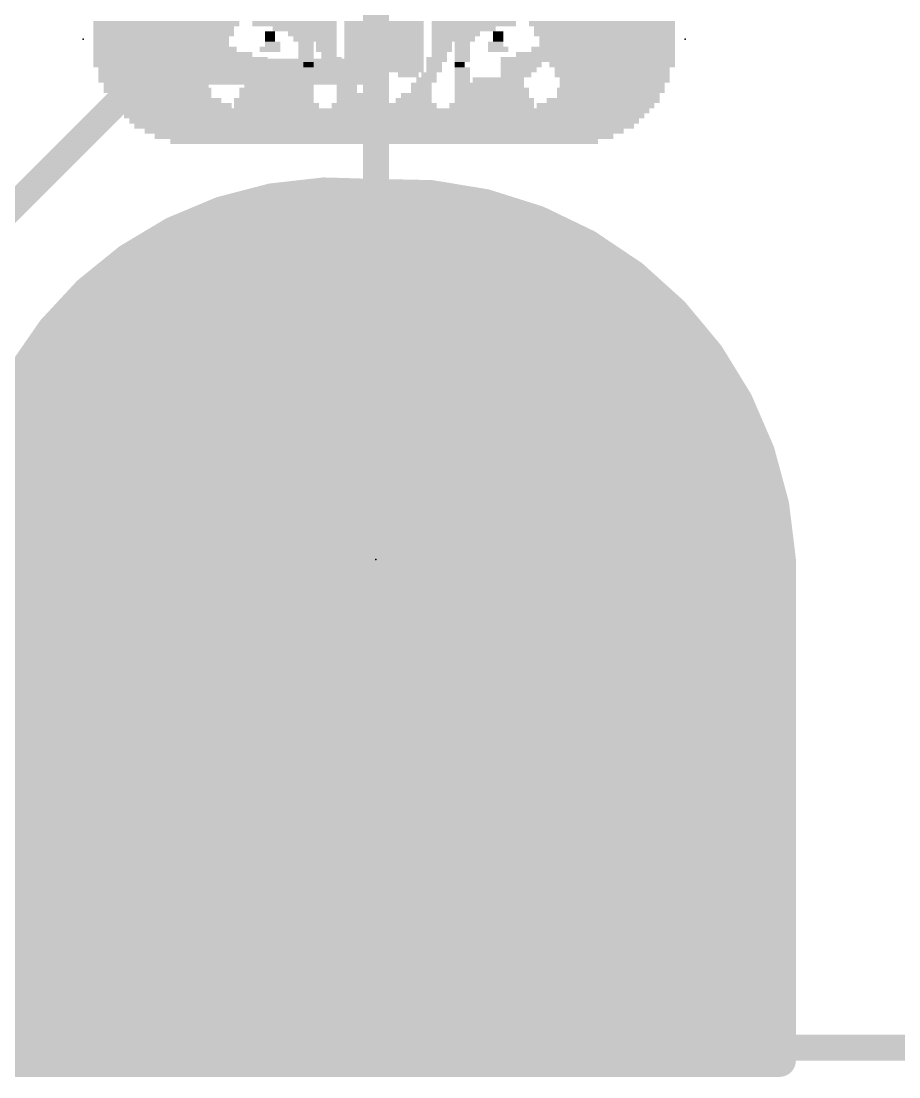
# Model space of a CAD drawing. Extents: x -32 to 103, y -61 to 35.
# Drawn here: x 21.36 to 28.21, y -0.23 to 8.01 of the extents above; entities that cross this region are included whole.
import ezdxf

# ---------------------------------------------------------------- set-up
doc = ezdxf.new("R2010")
doc.units = 0
for name, color, linetype in [('1', 12, 'CONTINUOUS'), ('16', 132, 'CONTINUOUS'), ('17', 110, 'CONTINUOUS'), ('20', 53, 'CONTINUOUS'), ('21', 41, 'CONTINUOUS'), ('22', 40, 'CONTINUOUS'), ('23', 53, 'CONTINUOUS'), ('24', 53, 'CONTINUOUS'), ('29', 253, 'CONTINUOUS')]:
    doc.layers.add(name, color=color, linetype=linetype)

# ---------------------------------------------------------------- blocks, each defined once
blk = doc.blocks.new('ROUNDP')
at = {"const_width": 0.5}
blk.add_lwpolyline([(0, -0.25, 1), (0, 0.25, 1), (0, -0.25)], format="xyb", dxfattribs=at)
blk = doc.blocks.new('RECT')
blk.add_solid([(-0.5, -0.5), (0.5, -0.5), (-0.5, 0.5), (0.5, 0.5)])

msp = doc.modelspace()

# ---------------------------------------------------------------- linework, layer by layer
at = {"layer": '1'}
for points, const_width in [([(24.13, 9.906), (24.13, 7.62)], 0.2032), ([(19.05, 4.318), (22.352, 7.62)], 0.2032), ([(22.352, 7.62), (24.13, 7.62)], 0.2032), ([(24.13, 7.62), (24.13, 3.556)], 0.2032), ([(23.6962, 6.573), (23.2713, 6.4805)], 0.254), ([(24.13, 6.604), (23.6962, 6.573)], 0.254), ([(24.5638, 6.573), (24.13, 6.604)], 0.254), ([(24.9887, 6.4805), (24.5638, 6.573)], 0.254), ([(23.2713, 6.4805), (22.8638, 6.3286)], 0.254), ([(25.3962, 6.3286), (24.9887, 6.4805)], 0.254), ([(22.8638, 6.3286), (22.4821, 6.1201)], 0.254), ([(22.9213, 6.35), (25.3387, 6.35)], 0.254), ([(25.7779, 6.1201), (25.3962, 6.3286)], 0.254), ([(22.4821, 6.1201), (22.134, 5.8595)], 0.254), ([(22.4499, 6.096), (25.8101, 6.096)], 0.254), ([(26.126, 5.8595), (25.7779, 6.1201)], 0.254), ([(22.134, 5.8595), (21.8265, 5.552)], 0.254), ([(22.1165, 5.842), (26.1435, 5.842)], 0.254), ([(26.4335, 5.552), (26.126, 5.8595)], 0.254), ([(21.8625, 5.588), (26.3975, 5.588)], 0.254), ([(21.8265, 5.552), (21.5659, 5.2039)], 0.254), ([(26.6941, 5.2039), (26.4335, 5.552)], 0.254), ([(21.6633, 5.334), (26.5967, 5.334)], 0.254), ([(21.5659, 5.2039), (21.3574, 4.8222)], 0.254), ([(26.9026, 4.8222), (26.6941, 5.2039)], 0.254), ([(21.4982, 5.08), (26.7618, 5.08)], 0.254), ([(21.3574, 4.8222), (21.2055, 4.4147)], 0.254), ([(21.3595, 4.826), (26.9005, 4.826)], 0.254), ([(27.0545, 4.4147), (26.9026, 4.8222)], 0.254), ([(21.2641, 4.572), (26.9959, 4.572)], 0.254), ([(27.147, 3.9898), (27.0545, 4.4147)], 0.254), ([(21.1844, 4.318), (27.0756, 4.318)], 0.254), ([(21.1292, 4.064), (27.1308, 4.064)], 0.254), ([(27.178, 3.556), (27.147, 3.9898)], 0.254), ([(21.1002, 3.81), (27.1598, 3.81)], 0.254), ([(21.082, 3.556), (27.178, 3.556)], 0.254), ([(27.178, 0), (27.178, 3.556)], 0.254), ([(21.082, 3.302), (27.178, 3.302)], 0.254), ([(21.082, 3.048), (27.178, 3.048)], 0.254), ([(21.082, 2.794), (27.178, 2.794)], 0.254), ([(21.082, 2.54), (27.178, 2.54)], 0.254), ([(21.082, 2.286), (27.178, 2.286)], 0.254), ([(21.082, 2.032), (27.178, 2.032)], 0.254), ([(21.082, 1.778), (27.178, 1.778)], 0.254), ([(21.082, 1.524), (27.178, 1.524)], 0.254), ([(21.082, 1.27), (27.178, 1.27)], 0.254), ([(21.082, 1.016), (27.178, 1.016)], 0.254), ([(21.082, 0.762), (27.178, 0.762)], 0.254), ([(21.082, 0.508), (27.178, 0.508)], 0.254), ([(21.082, 0.254), (27.178, 0.254)], 0.254), ([(0, 0), (38.1, 0)], 0.2032), ([(21.082, 0), (27.178, 0)], 0.254), ([(21.082, 0), (27.178, 0)], 0.254)]:
    msp.add_lwpolyline(points, dxfattribs=dict(at, const_width=const_width))
for points, const_width in [([(22.352, 7.6708, 1), (22.352, 7.5692)], 0.1016), ([(22.3879, 7.5841, 1), (22.3161, 7.6559)], 0.1016), ([(24.1808, 7.62, 1), (24.0792, 7.62)], 0.1016), ([(24.0792, 7.62, 1), (24.1808, 7.62)], 0.1016), ([(24.13, 7.5692, 1), (24.13, 7.6708)], 0.1016), ([(23.6917, 6.6363, 1), (23.7008, 6.5096)], 0.127), ([(23.7097, 6.5109, 1), (23.6827, 6.635)], 0.127), ([(24.1345, 6.6673, 1), (24.1255, 6.5407)], 0.127), ([(24.1345, 6.5407, 1), (24.1255, 6.6673)], 0.127), ([(24.5773, 6.635, 1), (24.5503, 6.5109)], 0.127), ([(24.5592, 6.5096, 1), (24.5683, 6.6363)], 0.127), ([(23.2578, 6.5426, 1), (23.2848, 6.4185)], 0.127), ([(23.2935, 6.421, 1), (23.2491, 6.54)], 0.127), ([(25.0109, 6.54, 1), (24.9665, 6.421)], 0.127), ([(24.9752, 6.4185, 1), (25.0022, 6.5426)], 0.127), ([(22.8416, 6.3881, 1), (22.886, 6.2691)], 0.127), ([(22.8942, 6.2728, 1), (22.8334, 6.3843)], 0.127), ([(22.9213, 6.4135, 1), (22.9213, 6.2865)], 0.127), ([(25.4266, 6.3843, 1), (25.3658, 6.2728)], 0.127), ([(25.3387, 6.2865, 1), (25.3387, 6.4135)], 0.127), ([(25.374, 6.2691, 1), (25.4184, 6.3881)], 0.127), ([(22.4499, 6.1595, 1), (22.4499, 6.0325)], 0.127), ([(22.4517, 6.1759, 1), (22.5126, 6.0644)], 0.127), ([(22.5202, 6.0693, 1), (22.4441, 6.171)], 0.127), ([(25.8159, 6.171, 1), (25.7398, 6.0693)], 0.127), ([(25.7474, 6.0644, 1), (25.8083, 6.1759)], 0.127), ([(25.8101, 6.0325, 1), (25.8101, 6.1595)], 0.127), ([(22.1165, 5.9055, 1), (22.1165, 5.7785)], 0.127), ([(22.0959, 5.9104, 1), (22.172, 5.8087)], 0.127), ([(22.1789, 5.8146, 1), (22.0891, 5.9044)], 0.127), ([(26.1709, 5.9044, 1), (26.0811, 5.8146)], 0.127), ([(26.088, 5.8087, 1), (26.1641, 5.9104)], 0.127), ([(26.1435, 5.7785, 1), (26.1435, 5.9055)], 0.127), ([(21.8625, 5.6515, 1), (21.8625, 5.5245)], 0.127), ([(26.3975, 5.5245, 1), (26.3975, 5.6515)], 0.127), ([(21.7816, 5.5969, 1), (21.8714, 5.5071)], 0.127), ([(21.8773, 5.514, 1), (21.7756, 5.5901)], 0.127), ([(26.4844, 5.5901, 1), (26.3827, 5.514)], 0.127), ([(26.3886, 5.5071, 1), (26.4784, 5.5969)], 0.127), ([(21.6633, 5.3975, 1), (21.6633, 5.2705)], 0.127), ([(26.5967, 5.2705, 1), (26.5967, 5.3975)], 0.127), ([(21.515, 5.2419, 1), (21.6167, 5.1658)], 0.127), ([(21.6216, 5.1734, 1), (21.5101, 5.2343)], 0.127), ([(26.7499, 5.2343, 1), (26.6384, 5.1734)], 0.127), ([(26.6433, 5.1658, 1), (26.745, 5.2419)], 0.127), ([(21.4982, 5.1435, 1), (21.4982, 5.0165)], 0.127), ([(26.7618, 5.0165, 1), (26.7618, 5.1435)], 0.127), ([(21.3595, 4.8895, 1), (21.3595, 4.7625)], 0.127), ([(21.4169, 4.8, 1), (21.2979, 4.8444)], 0.127), ([(26.9621, 4.8444, 1), (26.8431, 4.8)], 0.127), ([(26.9005, 4.7625, 1), (26.9005, 4.8895)], 0.127), ([(21.3017, 4.8526, 1), (21.4132, 4.7918)], 0.127), ([(26.8468, 4.7918, 1), (26.9583, 4.8526)], 0.127), ([(26.9959, 4.5085, 1), (26.9959, 4.6355)], 0.127), ([(27.1166, 4.4282, 1), (26.9925, 4.4012)], 0.127), ([(26.995, 4.3925, 1), (27.114, 4.4369)], 0.127), ([(27.0756, 4.2545, 1), (27.0756, 4.3815)], 0.127), ([(27.1308, 4.0005, 1), (27.1308, 4.1275)], 0.127), ([(27.2103, 3.9943, 1), (27.0836, 3.9852)], 0.127), ([(27.0849, 3.9763, 1), (27.209, 4.0033)], 0.127), ([(27.1598, 3.7465, 1), (27.1598, 3.8735)], 0.127), ([(27.2415, 3.556, 1), (27.1145, 3.556)], 0.127), ([(27.178, 3.4925, 1), (27.178, 3.6195)], 0.127), ([(24.0792, 3.556, 1), (24.1808, 3.556)], 0.1016), ([(27.1147, 3.5515, 1), (27.2413, 3.5605)], 0.127), ([(27.178, 3.2385, 1), (27.178, 3.3655)], 0.127), ([(27.178, 2.9845, 1), (27.178, 3.1115)], 0.127), ([(27.178, 2.7305, 1), (27.178, 2.8575)], 0.127), ([(27.178, 2.4765, 1), (27.178, 2.6035)], 0.127), ([(27.178, 2.2225, 1), (27.178, 2.3495)], 0.127), ([(27.178, 1.9685, 1), (27.178, 2.0955)], 0.127), ([(27.178, 1.7145, 1), (27.178, 1.8415)], 0.127), ([(27.178, 1.4605, 1), (27.178, 1.5875)], 0.127), ([(27.178, 1.2065, 1), (27.178, 1.3335)], 0.127), ([(27.178, 0.9525, 1), (27.178, 1.0795)], 0.127), ([(27.178, 0.6985, 1), (27.178, 0.8255)], 0.127), ([(27.178, 0.4445, 1), (27.178, 0.5715)], 0.127), ([(27.178, 0.1905, 1), (27.178, 0.3175)], 0.127), ([(27.178, -0.0635, 1), (27.178, 0.0635)], 0.127), ([(27.178, -0.0635, 1), (27.178, 0.0635)], 0.127), ([(27.1145, 0, 1), (27.2415, 0)], 0.127)]:
    msp.add_lwpolyline(points, format="xyb", dxfattribs=dict(at, const_width=const_width))
at = {"layer": '16'}
for points, const_width in [([(23.6962, 6.573), (23.2713, 6.4805)], 0.254), ([(24.13, 6.604), (23.6962, 6.573)], 0.254), ([(24.5638, 6.573), (24.13, 6.604)], 0.254), ([(24.9887, 6.4805), (24.5638, 6.573)], 0.254), ([(23.2713, 6.4805), (22.8638, 6.3286)], 0.254), ([(25.3962, 6.3286), (24.9887, 6.4805)], 0.254), ([(22.8638, 6.3286), (22.4821, 6.1201)], 0.254), ([(22.9213, 6.35), (25.3387, 6.35)], 0.254), ([(25.7779, 6.1201), (25.3962, 6.3286)], 0.254), ([(22.4821, 6.1201), (22.134, 5.8595)], 0.254), ([(22.4499, 6.096), (25.8101, 6.096)], 0.254), ([(26.126, 5.8595), (25.7779, 6.1201)], 0.254), ([(22.134, 5.8595), (21.8265, 5.552)], 0.254), ([(22.1165, 5.842), (26.1435, 5.842)], 0.254), ([(26.4335, 5.552), (26.126, 5.8595)], 0.254), ([(21.8625, 5.588), (26.3975, 5.588)], 0.254), ([(21.8265, 5.552), (21.5659, 5.2039)], 0.254), ([(26.6941, 5.2039), (26.4335, 5.552)], 0.254), ([(21.6633, 5.334), (26.5967, 5.334)], 0.254), ([(21.5659, 5.2039), (21.3574, 4.8222)], 0.254), ([(26.9026, 4.8222), (26.6941, 5.2039)], 0.254), ([(21.4982, 5.08), (26.7618, 5.08)], 0.254), ([(21.3574, 4.8222), (21.2055, 4.4147)], 0.254), ([(21.3595, 4.826), (26.9005, 4.826)], 0.254), ([(27.0545, 4.4147), (26.9026, 4.8222)], 0.254), ([(21.2641, 4.572), (26.9959, 4.572)], 0.254), ([(27.147, 3.9898), (27.0545, 4.4147)], 0.254), ([(21.1844, 4.318), (27.0756, 4.318)], 0.254), ([(21.1292, 4.064), (27.1308, 4.064)], 0.254), ([(27.178, 3.556), (27.147, 3.9898)], 0.254), ([(21.1002, 3.81), (27.1598, 3.81)], 0.254), ([(21.082, 3.556), (27.178, 3.556)], 0.254), ([(27.178, 0), (27.178, 3.556)], 0.254), ([(21.082, 3.302), (27.178, 3.302)], 0.254), ([(21.082, 3.048), (27.178, 3.048)], 0.254), ([(21.082, 2.794), (27.178, 2.794)], 0.254), ([(21.082, 2.54), (27.178, 2.54)], 0.254), ([(21.082, 2.286), (27.178, 2.286)], 0.254), ([(21.082, 2.032), (27.178, 2.032)], 0.254), ([(21.082, 1.778), (27.178, 1.778)], 0.254), ([(21.082, 1.524), (27.178, 1.524)], 0.254), ([(21.082, 1.27), (27.178, 1.27)], 0.254), ([(21.082, 1.016), (27.178, 1.016)], 0.254), ([(21.082, 0.762), (27.178, 0.762)], 0.254), ([(21.082, 0.508), (27.178, 0.508)], 0.254), ([(21.082, 0.254), (27.178, 0.254)], 0.254), ([(38.1, 0), (0, 0)], 0.2032), ([(21.082, 0), (27.178, 0)], 0.254), ([(21.082, 0), (27.178, 0)], 0.254)]:
    msp.add_lwpolyline(points, dxfattribs=dict(at, const_width=const_width))
at = {"layer": '16', "const_width": 0.127}
for points in [[(23.6917, 6.6363, 1), (23.7008, 6.5096)], [(23.7097, 6.5109, 1), (23.6827, 6.635)], [(24.1345, 6.6673, 1), (24.1255, 6.5407)], [(24.1345, 6.5407, 1), (24.1255, 6.6673)], [(24.5773, 6.635, 1), (24.5503, 6.5109)], [(24.5592, 6.5096, 1), (24.5683, 6.6363)], [(23.2578, 6.5426, 1), (23.2848, 6.4185)], [(23.2935, 6.421, 1), (23.2491, 6.54)], [(25.0109, 6.54, 1), (24.9665, 6.421)], [(24.9752, 6.4185, 1), (25.0022, 6.5426)], [(22.8416, 6.3881, 1), (22.886, 6.2691)], [(22.8942, 6.2728, 1), (22.8334, 6.3843)], [(22.9213, 6.4135, 1), (22.9213, 6.2865)], [(25.4266, 6.3843, 1), (25.3658, 6.2728)], [(25.3387, 6.2865, 1), (25.3387, 6.4135)], [(25.374, 6.2691, 1), (25.4184, 6.3881)], [(22.4499, 6.1595, 1), (22.4499, 6.0325)], [(22.4517, 6.1759, 1), (22.5126, 6.0644)], [(22.5202, 6.0693, 1), (22.4441, 6.171)], [(25.8159, 6.171, 1), (25.7398, 6.0693)], [(25.7474, 6.0644, 1), (25.8083, 6.1759)], [(25.8101, 6.0325, 1), (25.8101, 6.1595)], [(22.1165, 5.9055, 1), (22.1165, 5.7785)], [(22.0959, 5.9104, 1), (22.172, 5.8087)], [(22.1789, 5.8146, 1), (22.0891, 5.9044)], [(26.1709, 5.9044, 1), (26.0811, 5.8146)], [(26.088, 5.8087, 1), (26.1641, 5.9104)], [(26.1435, 5.7785, 1), (26.1435, 5.9055)], [(21.8625, 5.6515, 1), (21.8625, 5.5245)], [(26.3975, 5.5245, 1), (26.3975, 5.6515)], [(21.7816, 5.5969, 1), (21.8714, 5.5071)], [(21.8773, 5.514, 1), (21.7756, 5.5901)], [(26.4844, 5.5901, 1), (26.3827, 5.514)], [(26.3886, 5.5071, 1), (26.4784, 5.5969)], [(21.6633, 5.3975, 1), (21.6633, 5.2705)], [(26.5967, 5.2705, 1), (26.5967, 5.3975)], [(21.515, 5.2419, 1), (21.6167, 5.1658)], [(21.6216, 5.1734, 1), (21.5101, 5.2343)], [(26.7499, 5.2343, 1), (26.6384, 5.1734)], [(26.6433, 5.1658, 1), (26.745, 5.2419)], [(21.4982, 5.1435, 1), (21.4982, 5.0165)], [(26.7618, 5.0165, 1), (26.7618, 5.1435)], [(21.3595, 4.8895, 1), (21.3595, 4.7625)], [(21.4169, 4.8, 1), (21.2979, 4.8444)], [(26.9621, 4.8444, 1), (26.8431, 4.8)], [(26.9005, 4.7625, 1), (26.9005, 4.8895)], [(21.3017, 4.8526, 1), (21.4132, 4.7918)], [(26.8468, 4.7918, 1), (26.9583, 4.8526)], [(26.9959, 4.5085, 1), (26.9959, 4.6355)], [(27.1166, 4.4282, 1), (26.9925, 4.4012)], [(26.995, 4.3925, 1), (27.114, 4.4369)], [(27.0756, 4.2545, 1), (27.0756, 4.3815)], [(27.1308, 4.0005, 1), (27.1308, 4.1275)], [(27.2103, 3.9943, 1), (27.0836, 3.9852)], [(27.0849, 3.9763, 1), (27.209, 4.0033)], [(27.1598, 3.7465, 1), (27.1598, 3.8735)], [(27.2415, 3.556, 1), (27.1145, 3.556)], [(27.178, 3.4925, 1), (27.178, 3.6195)], [(27.1147, 3.5515, 1), (27.2413, 3.5605)], [(27.178, 3.2385, 1), (27.178, 3.3655)], [(27.178, 2.9845, 1), (27.178, 3.1115)], [(27.178, 2.7305, 1), (27.178, 2.8575)], [(27.178, 2.4765, 1), (27.178, 2.6035)], [(27.178, 2.2225, 1), (27.178, 2.3495)], [(27.178, 1.9685, 1), (27.178, 2.0955)], [(27.178, 1.7145, 1), (27.178, 1.8415)], [(27.178, 1.4605, 1), (27.178, 1.5875)], [(27.178, 1.2065, 1), (27.178, 1.3335)], [(27.178, 0.9525, 1), (27.178, 1.0795)], [(27.178, 0.6985, 1), (27.178, 0.8255)], [(27.178, 0.4445, 1), (27.178, 0.5715)], [(27.178, 0.1905, 1), (27.178, 0.3175)], [(27.178, -0.0635, 1), (27.178, 0.0635)], [(27.178, -0.0635, 1), (27.178, 0.0635)], [(27.1145, 0, 1), (27.2415, 0)]]:
    msp.add_lwpolyline(points, format="xyb", dxfattribs=at)
at = {"layer": '20', "const_width": 0.2032}
msp.add_lwpolyline([(0, 0), (38.1, 0)], dxfattribs=at)
at = {"layer": '23'}
for p in [(21.844, 7.874), (24.13, 3.81)]:
    msp.add_point(p, dxfattribs=at)
at = {"layer": '24'}
msp.add_point((26.543, 7.874), dxfattribs=at)
at = {"layer": '29', "const_width": 0.254}
for points in [[(23.3197, 6.6207), (23.7236, 6.6665)], [(23.7236, 6.6665), (24.13, 6.6548)], [(24.13, 6.6548), (24.5581, 6.646)], [(24.5581, 6.646), (24.9806, 6.5763)], [(22.9263, 6.5181), (23.3197, 6.6207)], [(23.2558, 6.604), (24.8127, 6.604)], [(24.9806, 6.5763), (25.3889, 6.4473)], [(22.5514, 6.3609), (22.9263, 6.5181)], [(25.3889, 6.4473), (25.7746, 6.2614)], [(22.2025, 6.1522), (22.5514, 6.3609)], [(22.5333, 6.35), (25.5907, 6.35)], [(25.7746, 6.2614), (26.13, 6.0225)], [(21.8867, 5.8962), (22.2025, 6.1522)], [(22.1332, 6.096), (26.0207, 6.096)], [(26.13, 6.0225), (26.4477, 5.7355)], [(21.6103, 5.5981), (21.8867, 5.8962)], [(21.8365, 5.842), (26.3298, 5.842)], [(26.4477, 5.7355), (26.7214, 5.4062)], [(21.3788, 5.2639), (21.6103, 5.5981)], [(21.6033, 5.588), (26.5703, 5.588)], [(26.7214, 5.4062), (26.9454, 5.0413)], [(21.4274, 5.334), (26.7657, 5.334)], [(21.197, 4.9003), (21.3788, 5.2639)], [(21.2868, 5.08), (26.9217, 5.08)], [(26.9454, 5.0413), (27.1153, 4.6482)], [(21.1722, 4.826), (27.0385, 4.826)], [(21.0875, 4.572), (27.1359, 4.572)], [(27.1153, 4.6482), (27.2274, 4.235)], [(21.0327, 4.318), (27.2049, 4.318)], [(27.2274, 4.235), (27.2796, 3.81)], [(20.9938, 4.064), (27.2484, 4.064)], [(20.9842, 3.81), (27.2796, 3.81)], [(27.2796, 3.81), (27.2796, -0.1016)], [(20.9804, 3.556), (27.2796, 3.556)], [(20.9804, 3.302), (27.2796, 3.302)], [(20.9804, 3.048), (27.2796, 3.048)], [(20.9804, 2.794), (27.2796, 2.794)], [(20.9804, 2.54), (27.2796, 2.54)], [(20.9804, 2.286), (27.2796, 2.286)], [(20.9804, 2.032), (27.2796, 2.032)], [(20.9804, 1.778), (27.2796, 1.778)], [(20.9804, 1.524), (27.2796, 1.524)], [(20.9804, 1.27), (27.2796, 1.27)], [(20.9804, 1.016), (27.2796, 1.016)], [(20.9804, 0.762), (27.2796, 0.762)], [(20.9804, 0.508), (27.2796, 0.508)], [(20.9804, 0.254), (27.2796, 0.254)], [(20.9804, 0), (27.2796, 0)], [(27.2796, -0.1016), (20.9804, -0.1016)]]:
    msp.add_lwpolyline(points, dxfattribs=at)
at = {"layer": '29', "const_width": 0.127}
for points in [[(23.7255, 6.73, 1), (23.7218, 6.6031)], [(23.7308, 6.6034, 1), (23.7165, 6.7296)], [(24.1313, 6.7183, 1), (24.1287, 6.5913)], [(24.1282, 6.5913, 1), (24.1318, 6.7183)], [(24.5684, 6.7086, 1), (24.5478, 6.5833)], [(24.5568, 6.5825, 1), (24.5594, 6.7095)], [(23.2558, 6.6675, 1), (23.2558, 6.5405)], [(23.3125, 6.6838, 1), (23.3269, 6.5576)], [(23.3357, 6.5592, 1), (23.3037, 6.6821)], [(24.8127, 6.5405, 1), (24.8127, 6.6675)], [(24.9997, 6.6369, 1), (24.9614, 6.5158)], [(24.9703, 6.5137, 1), (24.9909, 6.639)], [(22.9103, 6.5795, 1), (22.9423, 6.4566)], [(22.9509, 6.4595, 1), (22.9018, 6.5766)], [(25.4164, 6.5045, 1), (25.3613, 6.3901)], [(25.3697, 6.3867, 1), (25.408, 6.5078)], [(22.5333, 6.4135, 1), (22.5333, 6.2865)], [(22.5269, 6.4194, 1), (22.576, 6.3023)], [(22.584, 6.3064, 1), (22.5188, 6.4154)], [(25.5907, 6.2865, 1), (25.5907, 6.4135)], [(25.81, 6.3141, 1), (25.7392, 6.2087)], [(25.747, 6.2042, 1), (25.8022, 6.3186)], [(22.1699, 6.2067, 1), (22.2351, 6.0977)], [(22.2425, 6.1028, 1), (22.1626, 6.2015)], [(22.1332, 6.1595, 1), (22.1332, 6.0325)], [(26.0207, 6.0325, 1), (26.0207, 6.1595)], [(26.1725, 6.0697, 1), (26.0874, 5.9754)], [(26.0945, 5.9698, 1), (26.1654, 6.0752)], [(21.9333, 5.853, 1), (21.8401, 5.9394)], [(21.8365, 5.9055, 1), (21.8365, 5.7785)], [(21.8467, 5.9455, 1), (21.9267, 5.8469)], [(26.3298, 5.7785, 1), (26.3298, 5.9055)], [(26.4966, 5.7761, 1), (26.3989, 5.6949)], [(26.4052, 5.6884, 1), (26.4903, 5.7826)], [(21.6033, 5.6515, 1), (21.6033, 5.5245)], [(21.5637, 5.6413, 1), (21.6568, 5.5549)], [(21.6625, 5.562, 1), (21.5581, 5.6343)], [(26.5703, 5.5245, 1), (26.5703, 5.6515)], [(26.7755, 5.4394, 1), (26.6673, 5.373)], [(21.4274, 5.3975, 1), (21.4274, 5.2705)], [(26.6726, 5.3656, 1), (26.7702, 5.4468)], [(26.7657, 5.2705, 1), (26.7657, 5.3975)], [(21.3266, 5.3001, 1), (21.431, 5.2277)], [(21.4356, 5.2355, 1), (21.322, 5.2923)], [(26.9217, 5.0165, 1), (26.9217, 5.1435)], [(27.0037, 5.0665, 1), (26.8871, 5.0161)], [(26.8913, 5.0081, 1), (26.9996, 5.0745)], [(27.0385, 4.7625, 1), (27.0385, 4.8895)], [(27.1765, 4.6649, 1), (27.054, 4.6316)], [(27.057, 4.6231, 1), (27.1735, 4.6734)], [(27.1359, 4.5085, 1), (27.1359, 4.6355)], [(27.2049, 4.2545, 1), (27.2049, 4.3815)], [(27.2904, 4.2427, 1), (27.1644, 4.2273)], [(27.1661, 4.2184, 1), (27.2887, 4.2516)], [(27.2484, 4.0005, 1), (27.2484, 4.1275)], [(27.3431, 3.81, 1), (27.2161, 3.81)], [(27.2166, 3.8023, 1), (27.3426, 3.8177)], [(27.2796, 3.7465, 1), (27.2796, 3.8735)], [(27.2796, 3.4925, 1), (27.2796, 3.6195)], [(27.2796, 3.2385, 1), (27.2796, 3.3655)], [(27.2796, 2.9845, 1), (27.2796, 3.1115)], [(27.2796, 2.7305, 1), (27.2796, 2.8575)], [(27.2796, 2.4765, 1), (27.2796, 2.6035)], [(27.2796, 2.2225, 1), (27.2796, 2.3495)], [(27.2796, 1.9685, 1), (27.2796, 2.0955)], [(27.2796, 1.7145, 1), (27.2796, 1.8415)], [(27.2796, 1.4605, 1), (27.2796, 1.5875)], [(27.2796, 1.2065, 1), (27.2796, 1.3335)], [(27.2796, 0.9525, 1), (27.2796, 1.0795)], [(27.2796, 0.6985, 1), (27.2796, 0.8255)], [(27.2796, 0.4445, 1), (27.2796, 0.5715)], [(27.2796, 0.1905, 1), (27.2796, 0.3175)], [(27.2796, -0.0635, 1), (27.2796, 0.0635)], [(27.2796, -0.1651, 1), (27.2796, -0.0381)], [(27.2161, -0.1016, 1), (27.3431, -0.1016)]]:
    msp.add_lwpolyline(points, format="xyb", dxfattribs=at)

# ---------------------------------------------------------------- block references
at = {"layer": '17', "xscale": 5.08, "yscale": 5.08}
msp.add_blockref('ROUNDP', (24.13, 3.556), dxfattribs=at)
msp.add_blockref('ROUNDP', (24.13, 3.556), dxfattribs=at)
at = {"layer": '21', "yscale": 0.04}
for p, xscale in [((22.364, 7.994), 0.88), ((23.404, 7.994), 0.48), ((24.084, 7.994), 0.4), ((24.684, 7.994), 0.24), ((25.884, 7.994), 1.12), ((22.384, 7.954), 0.92), ((22.384, 7.914), 0.92), ((23.484, 7.954), 0.32), ((23.544, 7.914), 0.2), ((24.084, 7.954), 0.4), ((24.104, 7.914), 0.44), ((24.684, 7.954), 0.24), ((24.664, 7.914), 0.2), ((25.084, 7.914), 0.08), ((25.904, 7.954), 1.08), ((25.904, 7.914), 1.08), ((22.404, 7.874), 0.96), ((23.564, 7.874), 0.16), ((23.584, 7.834), 0.12), ((24.104, 7.874), 0.44), ((24.104, 7.834), 0.44), ((24.664, 7.874), 0.2), ((24.644, 7.834), 0.16), ((25.064, 7.834), 0.12), ((25.084, 7.874), 0.08), ((25.924, 7.874), 1.04), ((25.924, 7.834), 1.04), ((22.484, 7.794), 1.12), ((22.544, 7.754), 1.24), ((23.584, 7.794), 0.12), ((23.584, 7.754), 0.12), ((24.084, 7.794), 0.4), ((24.084, 7.754), 0.4), ((24.644, 7.794), 0.16), ((24.624, 7.754), 0.12), ((25.084, 7.794), 0.16), ((22.604, 7.714), 1.36), ((22.384, 7.674), 0.92), ((23.124, 7.674), 0.32), ((23.584, 7.714), 0.12), ((23.604, 7.674), 0.08), ((24.084, 7.714), 0.4), ((24.064, 7.674), 0.36), ((24.604, 7.714), 0.16), ((24.584, 7.674), 0.12), ((25.964, 7.714), 0.96), ((25.964, 7.674), 0.96), ((22.384, 7.634), 0.84), ((22.384, 7.594), 0.84), ((23.144, 7.634), 0.28), ((23.164, 7.594), 0.24), ((23.584, 7.634), 0.12), ((23.584, 7.594), 0.12), ((24.044, 7.634), 0.32), ((24.004, 7.594), 0.16), ((24.544, 7.594), 0.12), ((24.584, 7.634), 0.12), ((25.964, 7.634), 0.88), ((25.964, 7.594), 0.88), ((22.384, 7.554), 0.84), ((22.404, 7.514), 0.8), ((23.584, 7.554), 0.12), ((23.584, 7.514), 0.12), ((24.484, 7.514), 0.16), ((24.524, 7.554), 0.16), ((25.064, 7.514), 0.44), ((25.084, 7.554), 0.4), ((25.984, 7.554), 0.84), ((25.964, 7.514), 0.8), ((22.424, 7.474), 0.84), ((22.444, 7.434), 0.8), ((23.544, 7.434), 0.2), ((23.564, 7.474), 0.16), ((24.444, 7.434), 0.24), ((24.484, 7.474), 0.16), ((25.064, 7.434), 0.52), ((25.084, 7.474), 0.48), ((25.984, 7.474), 0.76), ((25.964, 7.434), 0.72), ((22.484, 7.394), 0.88), ((22.544, 7.354), 0.92), ((23.504, 7.354), 0.36), ((23.524, 7.394), 0.24), ((24.384, 7.354), 0.44), ((24.424, 7.394), 0.28), ((25.064, 7.354), 0.6), ((25.084, 7.394), 0.56), ((25.904, 7.354), 0.76), ((25.964, 7.394), 0.72), ((24.184, 7.314), 4.12), ((24.184, 7.274), 4.04), ((24.184, 7.234), 3.96), ((24.184, 7.194), 3.88), ((24.184, 7.154), 3.72), ((24.184, 7.114), 3.56), ((24.184, 7.074), 3.32)]:
    msp.add_blockref('RECT', p, dxfattribs=dict(at, xscale=xscale))
for p in [(22.424, 7.834), (25.944, 7.794), (25.944, 7.754)]:
    msp.add_blockref('RECT', p, dxfattribs=at)
at = {"layer": '22', "yscale": 0.04, "rotation": 180}
for p, xscale in [((22.503, 7.994), 1.12), ((23.703, 7.994), 0.24), ((24.303, 7.994), 0.4), ((24.983, 7.994), 0.48), ((26.023, 7.994), 0.88), ((22.483, 7.954), 1.08), ((22.483, 7.914), 1.08), ((23.303, 7.914), 0.08), ((23.703, 7.954), 0.24), ((23.723, 7.914), 0.2), ((24.283, 7.914), 0.44), ((24.303, 7.954), 0.4), ((24.903, 7.954), 0.32), ((24.843, 7.914), 0.2), ((26.003, 7.954), 0.92), ((26.003, 7.914), 0.92), ((22.463, 7.874), 1.04), ((22.463, 7.834), 1.04), ((23.303, 7.874), 0.08), ((23.323, 7.834), 0.12), ((23.723, 7.874), 0.2), ((23.743, 7.834), 0.16), ((24.283, 7.874), 0.44), ((24.283, 7.834), 0.44), ((24.823, 7.874), 0.16), ((24.803, 7.834), 0.12), ((25.983, 7.874), 0.96), ((23.303, 7.794), 0.16), ((23.743, 7.794), 0.16), ((23.763, 7.754), 0.12), ((24.303, 7.794), 0.4), ((24.303, 7.754), 0.4), ((24.803, 7.794), 0.12), ((24.803, 7.754), 0.12), ((25.843, 7.754), 1.24), ((25.903, 7.794), 1.12), ((22.423, 7.714), 0.96), ((22.423, 7.674), 0.96), ((23.783, 7.714), 0.16), ((23.803, 7.674), 0.12), ((24.303, 7.714), 0.4), ((24.323, 7.674), 0.36), ((24.803, 7.714), 0.12), ((24.783, 7.674), 0.08), ((25.783, 7.714), 1.36), ((25.263, 7.674), 0.32), ((26.003, 7.674), 0.92), ((22.423, 7.634), 0.88), ((22.423, 7.594), 0.88), ((23.803, 7.634), 0.12), ((23.843, 7.594), 0.12), ((24.343, 7.634), 0.32), ((24.383, 7.594), 0.16), ((24.803, 7.634), 0.12), ((24.803, 7.594), 0.12), ((25.243, 7.634), 0.28), ((25.223, 7.594), 0.24), ((26.003, 7.634), 0.84), ((26.003, 7.594), 0.84), ((22.403, 7.554), 0.84), ((22.423, 7.514), 0.8), ((23.303, 7.554), 0.4), ((23.323, 7.514), 0.44), ((23.863, 7.554), 0.16), ((23.903, 7.514), 0.16), ((24.803, 7.554), 0.12), ((24.803, 7.514), 0.12), ((26.003, 7.554), 0.84), ((25.983, 7.514), 0.8), ((22.403, 7.474), 0.76), ((22.423, 7.434), 0.72), ((23.303, 7.474), 0.48), ((23.323, 7.434), 0.52), ((23.903, 7.474), 0.16), ((23.943, 7.434), 0.24), ((24.823, 7.474), 0.16), ((24.843, 7.434), 0.2), ((25.963, 7.474), 0.84), ((25.943, 7.434), 0.8), ((22.423, 7.394), 0.72), ((22.483, 7.354), 0.76), ((23.303, 7.394), 0.56), ((23.323, 7.354), 0.6), ((24.003, 7.354), 0.44), ((23.963, 7.394), 0.28), ((24.883, 7.354), 0.36), ((24.863, 7.394), 0.24), ((25.843, 7.354), 0.92), ((25.903, 7.394), 0.88), ((24.203, 7.314), 4.12), ((24.203, 7.274), 4.04), ((24.203, 7.234), 3.96), ((24.203, 7.194), 3.88), ((24.203, 7.154), 3.72), ((24.203, 7.114), 3.56), ((24.203, 7.074), 3.32)]:
    msp.add_blockref('RECT', p, dxfattribs=dict(at, xscale=xscale))
for p in [(25.963, 7.834), (22.443, 7.794), (22.443, 7.754)]:
    msp.add_blockref('RECT', p, dxfattribs=at)
at = {"layer": '29', "xscale": 5.2832, "yscale": 5.2832}
msp.add_blockref('ROUNDP', (24.13, 3.556), dxfattribs=at)

doc.saveas('drawing.dxf')
